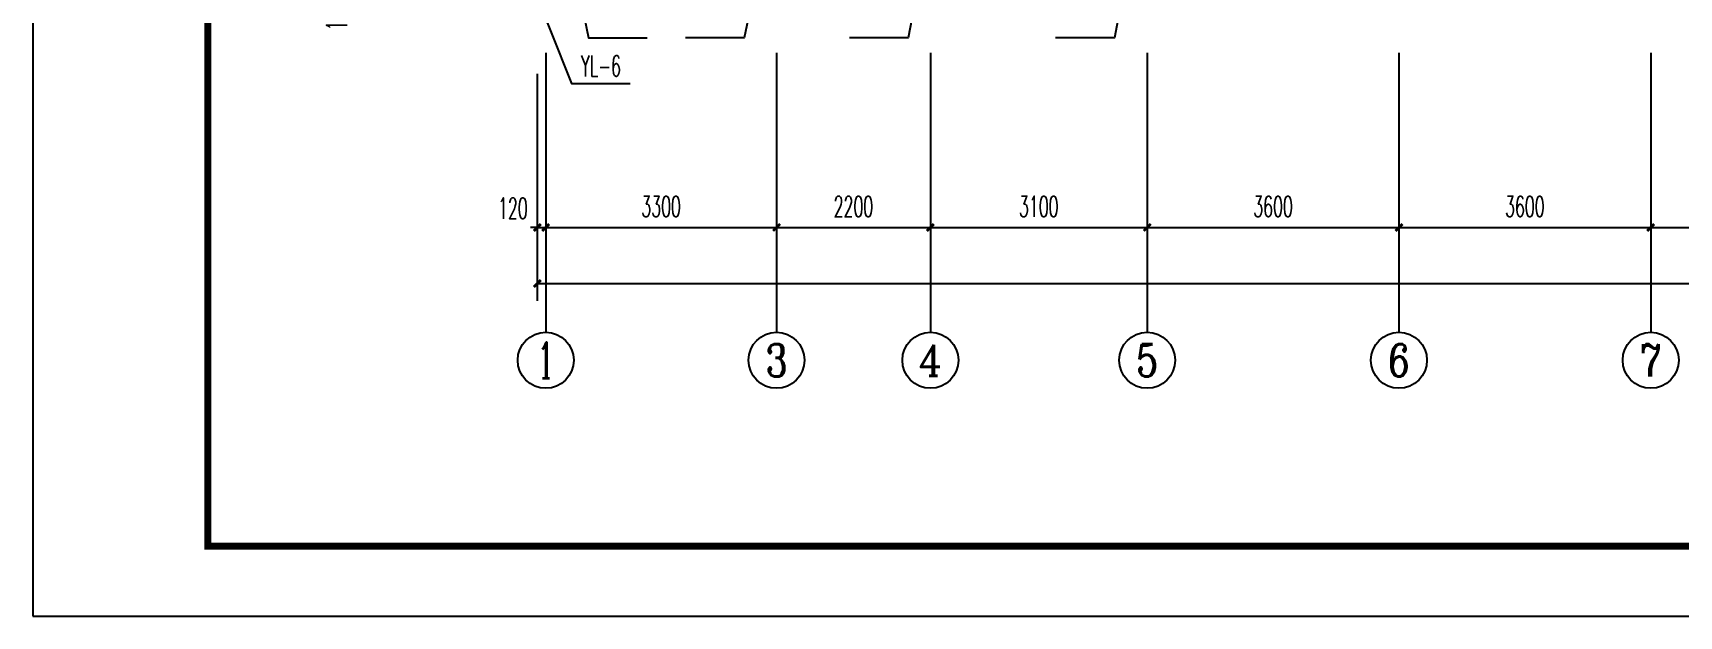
# Model space of a CAD drawing. Header units: inches. Extents: x -1293886 to -986005, y -15154 to 203628.
# Drawn here: x -1107431 to -1083894, y -15154 to -6810 of the extents above; entities that cross this region are included whole.
import ezdxf
from ezdxf.enums import TextEntityAlignment as Align

# ---------------------------------------------------------------- set-up
doc = ezdxf.new("R2010")
doc.units = ezdxf.units.IN
doc.header["$LTSCALE"] = 100
doc.header["$MEASUREMENT"] = 0
doc.layers.get('0').update_dxf_attribs({"color": 252})
for name, color, linetype in [('AXIS_TEXT', 7, 'Continuous'), ('TK', 142, 'Continuous'), ('WP_P_LGBH', 4, 'Continuous'), ('WP_Y_LGBH', 4, 'Continuous')]:
    doc.layers.add(name, color=color, linetype=linetype)
doc.styles.add('_TCH_AXIS', font='COMPLEX', dxfattribs={"bigfont": 'GBCBIG'})
doc.styles.add('COMPLEX', font='COMPLEX')
doc.styles.add('DIM_FONT', font='bzxw.shx', dxfattribs={"width": 0.55, "bigfont": 'bzhz.shx'})
doc.styles.add('HZ', font='SIMPLEX.SHX', dxfattribs={"width": 0.55, "bigfont": 'HZTXT.SHX'})
doc.styles.add('HZ2', font='ROMAND.SHX', dxfattribs={"width": 0.7, "bigfont": 'HZTXT.SHX'})
doc.dimstyles.new('DIMN', dxfattribs={"dimtxt": 300, "dimasz": 100, "dimexe": 250, "dimexo": 300, "dimgap": 150, "dimtad": 1, "dimdec": 0, "dimzin": 0, "dimdsep": 46, "dimtxsty": 'DIM_FONT', "dimblk": 'ARCHTICK', "dimcen": 0.09, "dimclrt": 7, "dimazin": 2, "dimtfac": 1, "dimtdec": 0, "dimtix": 1, "dimtmove": 2, "dimatfit": 3, "dimldrblk": 'ARCHTICK', "dimfxl": 0, "dimtolj": 1, "dimtzin": 0, "dimarcsym": 0})

# ---------------------------------------------------------------- blocks, each defined once
blk = doc.blocks.new('_ArchTick')
at = {"color": 0, "linetype": 'ByBlock', "const_width": 0.4}
blk.add_lwpolyline([(-0.5, -0.5), (0.5, 0.5)], dxfattribs=at)
blk = doc.blocks.new('*D255')
at = {"color": 0, "lineweight": -2}
for p, q in [((-1100611, -6094), (-1103061, -6094)), ((-1102811, -6094), (-1102811, -5994)), ((-1102811, -6214), (-1102811, -6094)), ((-1100611, -6214), (-1103061, -6214)), ((-1102811, -6214), (-1102811, -6314))]:
    blk.add_line(p, q, dxfattribs=at)
at = {"layer": 'Defpoints', "color": 0}
for p in [(-1102811, -6094), (-1100311, -6094), (-1100311, -6214)]:
    blk.add_point(p, dxfattribs=at)
at = {"color": 0, "lineweight": -2, "xscale": 100, "yscale": 100, "zscale": 100}
for p, rotation in [((-1102811, -6094), 270), ((-1102811, -6214), 90)]:
    blk.add_blockref('_ArchTick', p, dxfattribs=dict(at, rotation=rotation))
at = {"color": 7, "insert": (-1103086, -6564), "char_height": 300, "attachment_point": 5, "rotation": 90, "style": 'HZ'}
blk.add_mtext('\\A1;120', dxfattribs=at)
blk = doc.blocks.new('*D278')
at = {"color": 0, "lineweight": -2}
for p, q in [((-1100219, -7394), (-1100219, -9844)), ((-1100099, -7394), (-1100099, -9844)), ((-1100219, -9594), (-1100319, -9594)), ((-1100219, -9594), (-1100099, -9594)), ((-1100099, -9594), (-1099999, -9594))]:
    blk.add_line(p, q, dxfattribs=at)
at = {"layer": 'Defpoints', "color": 0}
for p in [(-1100219, -7094), (-1100099, -7094), (-1100099, -9594)]:
    blk.add_point(p, dxfattribs=at)
at = {"color": 0, "lineweight": -2, "xscale": 100, "yscale": 100, "zscale": 100}
blk.add_blockref('_ArchTick', (-1100219, -9594), dxfattribs=at)
at = {"color": 0, "lineweight": -2, "xscale": 100, "yscale": 100, "zscale": 100, "rotation": 180}
blk.add_blockref('_ArchTick', (-1100099, -9594), dxfattribs=at)
at = {"color": 7, "insert": (-1100569, -9319), "char_height": 300, "attachment_point": 5, "style": 'HZ'}
blk.add_mtext('\\A1;120', dxfattribs=at)
blk = doc.blocks.new('*D279')
at = {"color": 0, "lineweight": -2}
for p, q in [((-1100099, -7394), (-1100099, -9844)), ((-1096799, -7394), (-1096799, -9844)), ((-1100099, -9594), (-1096799, -9594))]:
    blk.add_line(p, q, dxfattribs=at)
at = {"layer": 'Defpoints', "color": 0}
for p in [(-1100099, -7094), (-1096799, -7094), (-1096799, -9594)]:
    blk.add_point(p, dxfattribs=at)
at = {"color": 0, "lineweight": -2, "xscale": 100, "yscale": 100, "zscale": 100, "rotation": 180}
blk.add_blockref('_ArchTick', (-1100099, -9594), dxfattribs=at)
at = {"color": 0, "lineweight": -2, "xscale": 100, "yscale": 100, "zscale": 100}
blk.add_blockref('_ArchTick', (-1096799, -9594), dxfattribs=at)
at = {"color": 7, "insert": (-1098449, -9294), "char_height": 300, "attachment_point": 5, "style": 'HZ'}
blk.add_mtext('\\A1;3300', dxfattribs=at)
blk = doc.blocks.new('*D280')
at = {"color": 0, "lineweight": -2}
for p, q in [((-1096799, -7394), (-1096799, -9844)), ((-1094599, -7394), (-1094599, -9844)), ((-1096799, -9594), (-1094599, -9594))]:
    blk.add_line(p, q, dxfattribs=at)
at = {"layer": 'Defpoints', "color": 0}
for p in [(-1096799, -7094), (-1094599, -7094), (-1094599, -9594)]:
    blk.add_point(p, dxfattribs=at)
at = {"color": 0, "lineweight": -2, "xscale": 100, "yscale": 100, "zscale": 100, "rotation": 180}
blk.add_blockref('_ArchTick', (-1096799, -9594), dxfattribs=at)
at = {"color": 0, "lineweight": -2, "xscale": 100, "yscale": 100, "zscale": 100}
blk.add_blockref('_ArchTick', (-1094599, -9594), dxfattribs=at)
at = {"color": 7, "insert": (-1095699, -9294), "char_height": 300, "attachment_point": 5, "style": 'HZ'}
blk.add_mtext('\\A1;2200', dxfattribs=at)
blk = doc.blocks.new('*D281')
at = {"color": 0, "lineweight": -2}
for p, q in [((-1094599, -7394), (-1094599, -9844)), ((-1091499, -7394), (-1091499, -9844)), ((-1094599, -9594), (-1091499, -9594))]:
    blk.add_line(p, q, dxfattribs=at)
at = {"layer": 'Defpoints', "color": 0}
for p in [(-1094599, -7094), (-1091499, -7094), (-1091499, -9594)]:
    blk.add_point(p, dxfattribs=at)
at = {"color": 0, "lineweight": -2, "xscale": 100, "yscale": 100, "zscale": 100, "rotation": 180}
blk.add_blockref('_ArchTick', (-1094599, -9594), dxfattribs=at)
at = {"color": 0, "lineweight": -2, "xscale": 100, "yscale": 100, "zscale": 100}
blk.add_blockref('_ArchTick', (-1091499, -9594), dxfattribs=at)
at = {"color": 7, "insert": (-1093049, -9294), "char_height": 300, "attachment_point": 5, "style": 'HZ'}
blk.add_mtext('\\A1;3100', dxfattribs=at)
blk = doc.blocks.new('*D282')
at = {"color": 0, "lineweight": -2}
for p, q in [((-1091499, -7394), (-1091499, -9844)), ((-1087899, -7394), (-1087899, -9844)), ((-1091499, -9594), (-1087899, -9594))]:
    blk.add_line(p, q, dxfattribs=at)
at = {"layer": 'Defpoints', "color": 0}
for p in [(-1091499, -7094), (-1087899, -7094), (-1087899, -9594)]:
    blk.add_point(p, dxfattribs=at)
at = {"color": 0, "lineweight": -2, "xscale": 100, "yscale": 100, "zscale": 100, "rotation": 180}
blk.add_blockref('_ArchTick', (-1091499, -9594), dxfattribs=at)
at = {"color": 0, "lineweight": -2, "xscale": 100, "yscale": 100, "zscale": 100}
blk.add_blockref('_ArchTick', (-1087899, -9594), dxfattribs=at)
at = {"color": 7, "insert": (-1089699, -9294), "char_height": 300, "attachment_point": 5, "style": 'HZ'}
blk.add_mtext('\\A1;3600', dxfattribs=at)
blk = doc.blocks.new('*D283')
at = {"color": 0, "lineweight": -2}
for p, q in [((-1087899, -7394), (-1087899, -9844)), ((-1084299, -7394), (-1084299, -9844)), ((-1087899, -9594), (-1084299, -9594))]:
    blk.add_line(p, q, dxfattribs=at)
at = {"layer": 'Defpoints', "color": 0}
for p in [(-1087899, -7094), (-1084299, -7094), (-1084299, -9594)]:
    blk.add_point(p, dxfattribs=at)
at = {"color": 0, "lineweight": -2, "xscale": 100, "yscale": 100, "zscale": 100, "rotation": 180}
blk.add_blockref('_ArchTick', (-1087899, -9594), dxfattribs=at)
at = {"color": 0, "lineweight": -2, "xscale": 100, "yscale": 100, "zscale": 100}
blk.add_blockref('_ArchTick', (-1084299, -9594), dxfattribs=at)
at = {"color": 7, "insert": (-1086099, -9294), "char_height": 300, "attachment_point": 5, "style": 'HZ'}
blk.add_mtext('\\A1;3600', dxfattribs=at)
blk = doc.blocks.new('*D284')
at = {"color": 0, "lineweight": -2}
for p, q in [((-1084299, -7394), (-1084299, -9844)), ((-1080699, -7394), (-1080699, -9844)), ((-1084299, -9594), (-1080699, -9594))]:
    blk.add_line(p, q, dxfattribs=at)
at = {"layer": 'Defpoints', "color": 0}
for p in [(-1084299, -7094), (-1080699, -7094), (-1080699, -9594)]:
    blk.add_point(p, dxfattribs=at)
at = {"color": 0, "lineweight": -2, "xscale": 100, "yscale": 100, "zscale": 100, "rotation": 180}
blk.add_blockref('_ArchTick', (-1084299, -9594), dxfattribs=at)
at = {"color": 0, "lineweight": -2, "xscale": 100, "yscale": 100, "zscale": 100}
blk.add_blockref('_ArchTick', (-1080699, -9594), dxfattribs=at)
at = {"color": 7, "insert": (-1082499, -9294), "char_height": 300, "attachment_point": 5, "style": 'HZ'}
blk.add_mtext('\\A1;3600', dxfattribs=at)
blk = doc.blocks.new('*D291')
at = {"color": 0, "lineweight": -2}
for p, q in [((-1100219, -7394), (-1100219, -10644)), ((-1061079, -7394), (-1061079, -10644)), ((-1100219, -10394), (-1061079, -10394))]:
    blk.add_line(p, q, dxfattribs=at)
at = {"layer": 'Defpoints', "color": 0}
for p in [(-1100219, -7094), (-1061079, -7094), (-1061079, -10394)]:
    blk.add_point(p, dxfattribs=at)
at = {"color": 0, "lineweight": -2, "xscale": 100, "yscale": 100, "zscale": 100, "rotation": 180}
blk.add_blockref('_ArchTick', (-1100219, -10394), dxfattribs=at)
at = {"color": 0, "lineweight": -2, "xscale": 100, "yscale": 100, "zscale": 100}
blk.add_blockref('_ArchTick', (-1061079, -10394), dxfattribs=at)
at = {"color": 7, "insert": (-1080649, -10094), "char_height": 300, "attachment_point": 5, "style": 'HZ'}
blk.add_mtext('\\A1;39140', dxfattribs=at)
blk = doc.blocks.new('_AXISO')
blk.add_circle((0, 0), 0.5)
at = {"layer": 'AXIS_TEXT', "style": 'COMPLEX', "width": 1.041667}
blk.add_attdef('A', text='', height=0.56, dxfattribs=at).set_placement((-0.25, -0.28), (0.25, -0.28), align=Align.FIT)

msp = doc.modelspace()

# ---------------------------------------------------------------- linework, layer by layer
for p, q in [((-1100098.8, -7094), (-1100098.8, -11094)), ((-1096798.8, -7094), (-1096798.8, -11094)), ((-1094598.8, -7094), (-1094598.8, -11094)), ((-1091498.8, -7094), (-1091498.8, -11094)), ((-1087898.8, -7094), (-1087898.8, -11094)), ((-1084298.8, -7094), (-1084298.8, -11094))]:
    msp.add_line(p, q)
at = {"layer": 'TK'}
msp.add_lwpolyline([(-1107431.3, -15153.6), (-1048031.3, -15153.6), (-1048031.3, 26846.4), (-1107431.3, 26846.4)], close=True, dxfattribs=at)
at = {"layer": 'TK', "const_width": 100}
msp.add_lwpolyline([(-1104931.3, -14153.6), (-1049031.3, -14153.6), (-1049031.3, 25846.4), (-1104931.3, 25846.4)], close=True, dxfattribs=at)
at = {"layer": 'WP_P_LGBH'}
for points in [[(-1099698.3, -5862.5), (-1099486.3, -6882.1), (-1098646.3, -6882.1)], [(-1097047.5, -5862.5), (-1097259.5, -6882.1), (-1098099.5, -6882.1)], [(-1094704.3, -5766.2), (-1094916.3, -6882.1), (-1095756.3, -6882.1)], [(-1091756.1, -5766.2), (-1091968.1, -6882.1), (-1092808.1, -6882.1)]]:
    msp.add_lwpolyline(points, dxfattribs=at)
at = {"layer": 'WP_Y_LGBH'}
msp.add_lwpolyline([(-1100331, -6022.9), (-1099729.6, -7534.1), (-1098889.6, -7534.1)], dxfattribs=at)

# ---------------------------------------------------------------- block references
ref = msp.add_blockref('_AXISO', (-1100098.8, -11494), dxfattribs=dict(xscale=800, yscale=800, zscale=800))
ref.add_attrib('A', '1', dxfattribs={"layer": 'AXIS_TEXT', "height": 514.7, "style": '_TCH_AXIS'}).set_placement((-1100209.1, -11751.4), (-1099988.5, -11751.4), align=Align.FIT)
ref = msp.add_blockref('_AXISO', (-1096798.8, -11494), dxfattribs=dict(xscale=800, yscale=800, zscale=800))
ref.add_attrib('A', '3', dxfattribs={"layer": 'AXIS_TEXT', "height": 465.9, "style": '_TCH_AXIS'}).set_placement((-1096954.1, -11727), (-1096643.5, -11727), align=Align.FIT)
ref = msp.add_blockref('_AXISO', (-1094598.8, -11494), dxfattribs=dict(xscale=800, yscale=800, zscale=800))
ref.add_attrib('A', '4', dxfattribs={"layer": 'AXIS_TEXT', "height": 445.4, "style": '_TCH_AXIS'}).set_placement((-1094768.5, -11716.7), (-1094429.1, -11716.7), align=Align.FIT)
ref = msp.add_blockref('_AXISO', (-1091498.8, -11494), dxfattribs=dict(xscale=800, yscale=800, zscale=800))
ref.add_attrib('A', '5', dxfattribs={"layer": 'AXIS_TEXT', "height": 465.9, "style": '_TCH_AXIS'}).set_placement((-1091654.1, -11727), (-1091343.5, -11727), align=Align.FIT)
ref = msp.add_blockref('_AXISO', (-1087898.8, -11494), dxfattribs=dict(xscale=800, yscale=800, zscale=800))
ref.add_attrib('A', '6', dxfattribs={"layer": 'AXIS_TEXT', "height": 465.9, "style": '_TCH_AXIS'}).set_placement((-1088054.1, -11727), (-1087743.5, -11727), align=Align.FIT)
ref = msp.add_blockref('_AXISO', (-1084298.8, -11494), dxfattribs=dict(xscale=800, yscale=800, zscale=800))
ref.add_attrib('A', '7', dxfattribs={"layer": 'AXIS_TEXT', "height": 465.9, "style": '_TCH_AXIS'}).set_placement((-1084454.1, -11727), (-1084143.5, -11727), align=Align.FIT)

# ---------------------------------------------------------------- texts
at = {"layer": 'WP_Y_LGBH', "style": 'HZ2', "width": 0.55}
msp.add_text('YL-6', height=300, dxfattribs=at).set_placement((-1099309.6, -7434.1), align=Align.CENTER)

# ---------------------------------------------------------------- dimensions: what is measured, and where the dimension line sits
for base, p1, p2, angle, picture, middle in [((-1102811, -6094), (-1100311, -6214), (-1100311, -6094), 90, '*D255', (-1103086, -6564)), ((-1100098.8, -9594), (-1100218.8, -7094), (-1100098.8, -7094), 0, '*D278', (-1100568.8, -9319))]:
    dim = msp.add_linear_dim(base=base, p1=p1, p2=p2, angle=angle, dimstyle='DIMN', override={"dimtxsty": 'HZ'})
    dim.commit()
    dim.dimension.update_dxf_attribs({"geometry": picture, "text_midpoint": middle, "dimtype": 161})
for p1, p2, distance, picture, middle in [((-1100218.8, -7094), (-1061078.8, -7094), -3300, '*D291', (-1080648.8, -10094)), ((-1100098.8, -7094), (-1096798.8, -7094), -2500, '*D279', (-1098448.8, -9294)), ((-1096798.8, -7094), (-1094598.8, -7094), -2500, '*D280', (-1095698.8, -9294)), ((-1094598.8, -7094), (-1091498.8, -7094), -2500, '*D281', (-1093048.8, -9294)), ((-1091498.8, -7094), (-1087898.8, -7094), -2500, '*D282', (-1089698.8, -9294)), ((-1087898.8, -7094), (-1084298.8, -7094), -2500, '*D283', (-1086098.8, -9294)), ((-1084298.8, -7094), (-1080698.8, -7094), -2500, '*D284', (-1082498.8, -9294))]:
    dim = msp.add_aligned_dim(p1=p1, p2=p2, distance=distance, dimstyle='DIMN', override={"dimtxsty": 'HZ'})
    dim.commit()
    dim.dimension.update_dxf_attribs({"geometry": picture, "text_midpoint": middle})

doc.saveas('drawing.dxf')
